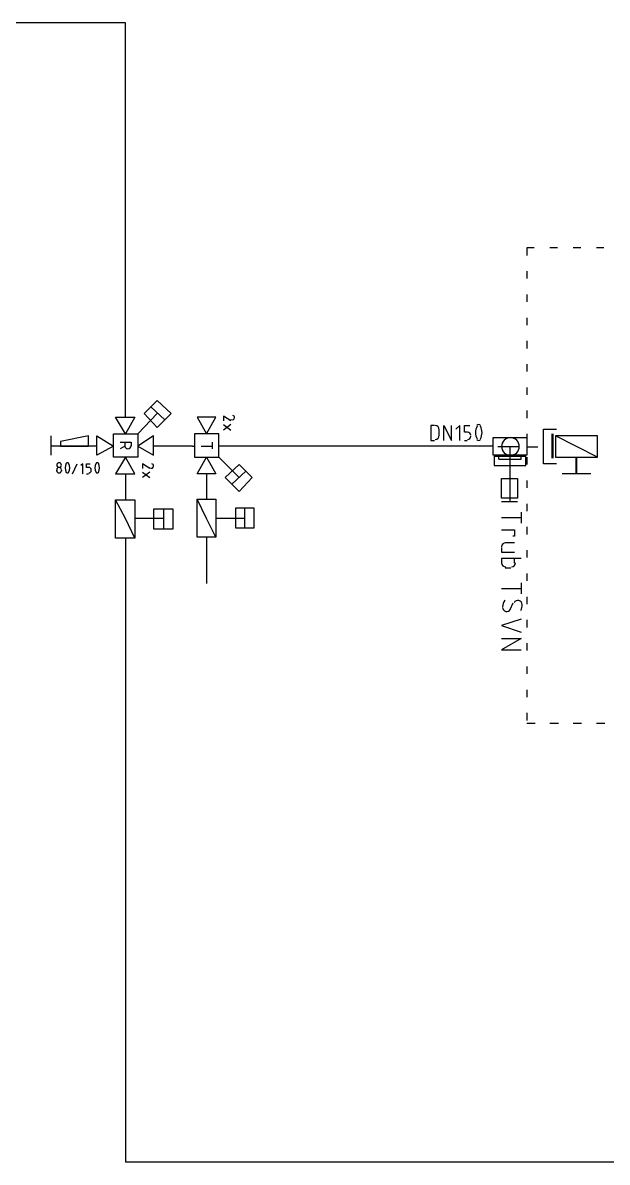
# Model space of a CAD drawing. Header units: millimetres. Extents: x 0 to 33.1, y 1.5 to 45.3.
# Drawn here: x 23.189 to 24.235, y 25.836 to 27.878 of the extents above; entities that cross this region are included whole.
import ezdxf

# ---------------------------------------------------------------- set-up
doc = ezdxf.new("R2010")
doc.units = ezdxf.units.MM
doc.header["$MEASUREMENT"] = 0
doc.layers.get('0').update_dxf_attribs({"linetype": 'CONTINUOUS'})

msp = doc.modelspace()

# ---------------------------------------------------------------- linework, layer by layer
at = {"color": 7, "linetype": 'Continuous'}
for p, q in [((23.3728, 27.8778), (22.2978, 27.8778)), ((23.3728, 27.8778), (23.3728, 27.8778)), ((23.3728, 27.2911), (23.3728, 27.8778)), ((23.3728, 27.2578), (23.3728, 27.2911)), ((23.3728, 27.1711), (23.3728, 27.2578)), ((23.3211, 27.1194), (23.2394, 27.1194)), ((23.4928, 27.1194), (23.4228, 27.1194)), ((23.6511, 27.1194), (23.5428, 27.1194)), ((24.0311, 27.1194), (23.6511, 27.1194)), ((23.3728, 27.0694), (23.3728, 27.0228)), ((23.5178, 27.0694), (23.5178, 27.0244)), ((23.3728, 26.9544), (23.3728, 25.8361)), ((23.5178, 26.9561), (23.5178, 26.8728)), ((26.1494, 25.8361), (23.3728, 25.8361))]:
    msp.add_line(p, q, dxfattribs=at)
at = {"color": 140, "linetype": 'Continuous'}
for p, q in [((24.1044, 27.4744), (24.0911, 27.4744)), ((24.0911, 27.4744), (24.0911, 27.4611)), ((24.1461, 27.4744), (24.1328, 27.4744)), ((24.1878, 27.4744), (24.1744, 27.4744)), ((24.2294, 27.4744), (24.2161, 27.4744)), ((24.0911, 27.4328), (24.0911, 27.4194)), ((24.0911, 27.3911), (24.0911, 27.3778)), ((24.0911, 27.3494), (24.0911, 27.3361)), ((24.0911, 27.3078), (24.0911, 27.2944)), ((24.0911, 27.2661), (24.0911, 27.2528)), ((24.0911, 27.2244), (24.0911, 27.2111)), ((24.0911, 27.1828), (24.0911, 27.1694)), ((24.0911, 27.1411), (24.0911, 27.1278)), ((24.1211, 27.0878), (24.1211, 27.1494)), ((24.1211, 27.1494), (24.1444, 27.1494)), ((24.1211, 27.0878), (24.1211, 27.1494)), ((24.1211, 27.1494), (24.1444, 27.1494)), ((24.1211, 27.0878), (24.1211, 27.1494)), ((24.1211, 27.1494), (24.1428, 27.1494)), ((24.1211, 27.0878), (24.1211, 27.1494)), ((24.1211, 27.1494), (24.1428, 27.1494)), ((24.1211, 27.0878), (24.1211, 27.1494)), ((24.1211, 27.1494), (24.1428, 27.1494)), ((24.1361, 27.1411), (24.1361, 27.0978)), ((24.1378, 27.1411), (24.1378, 27.0978)), ((24.1378, 27.1411), (24.1378, 27.0978)), ((24.1378, 27.1411), (24.1378, 27.0978)), ((24.1378, 27.1411), (24.1378, 27.0978)), ((24.2178, 27.1378), (24.1428, 27.1378)), ((24.1428, 27.1378), (24.1428, 27.0994)), ((24.2178, 27.0994), (24.1428, 27.1378)), ((24.2178, 27.1378), (24.1428, 27.1378)), ((24.1428, 27.1378), (24.1428, 27.0994)), ((24.2178, 27.0994), (24.1428, 27.1378)), ((24.2178, 27.0994), (24.2178, 27.1378)), ((24.2178, 27.0994), (24.2178, 27.1378)), ((24.0911, 27.1178), (24.1111, 27.1178)), ((24.0911, 27.1178), (24.1111, 27.1178)), ((24.0911, 27.1178), (24.1111, 27.1178)), ((24.0911, 27.1178), (24.1111, 27.1178)), ((24.0911, 27.1178), (24.1111, 27.1178)), ((24.0911, 27.0994), (24.0911, 27.0861)), ((24.1428, 27.0994), (24.2178, 27.0994)), ((24.1428, 27.0994), (24.2178, 27.0994)), ((24.1794, 27.0694), (24.1794, 27.0994)), ((24.1811, 27.0694), (24.1811, 27.0994)), ((24.1444, 27.0878), (24.1211, 27.0878)), ((24.1444, 27.0878), (24.1211, 27.0878)), ((24.1428, 27.0878), (24.1211, 27.0878)), ((24.1428, 27.0878), (24.1211, 27.0878)), ((24.1428, 27.0878), (24.1211, 27.0878)), ((24.0911, 27.0578), (24.0911, 27.0444)), ((24.2061, 27.0694), (24.1544, 27.0694)), ((24.2061, 27.0694), (24.1544, 27.0694)), ((24.2061, 27.0694), (24.1794, 27.0694)), ((24.2061, 27.0694), (24.1811, 27.0694)), ((24.0911, 27.0161), (24.0911, 27.0028)), ((24.0911, 26.9744), (24.0911, 26.9611)), ((24.0911, 26.9328), (24.0911, 26.9194)), ((24.0911, 26.8911), (24.0911, 26.8778)), ((24.0911, 26.8494), (24.0911, 26.8361)), ((24.0911, 26.8078), (24.0911, 26.7944)), ((24.0911, 26.7661), (24.0911, 26.7528)), ((24.0911, 26.7244), (24.0911, 26.7111)), ((24.0911, 26.6828), (24.0911, 26.6694)), ((24.0911, 26.6411), (24.0911, 26.6278)), ((24.0911, 26.6228), (24.1061, 26.6228)), ((24.1328, 26.6228), (24.1478, 26.6228)), ((24.1744, 26.6228), (24.1894, 26.6228)), ((24.2161, 26.6228), (24.2311, 26.6228))]:
    msp.add_line(p, q, dxfattribs=at)
at = {"color": 0, "linetype": 'Continuous'}
for p, q in [((23.4294, 27.2011), (23.4061, 27.1778)), ((23.4544, 27.1778), (23.4294, 27.2011)), ((23.4294, 27.1778), (23.3944, 27.1411)), ((23.4061, 27.1778), (23.4294, 27.1528)), ((23.4428, 27.1661), (23.4178, 27.1894)), ((23.4294, 27.1528), (23.4544, 27.1778)), ((23.3728, 27.1411), (23.3544, 27.1711)), ((23.3544, 27.1711), (23.3894, 27.1711)), ((23.3894, 27.1711), (23.3728, 27.1411)), ((23.5344, 27.1711), (23.5011, 27.1711)), ((23.5011, 27.1711), (23.5178, 27.1411)), ((23.5178, 27.1411), (23.5344, 27.1711)), ((23.5611, 27.1644), (23.5478, 27.1728)), ((23.5478, 27.1728), (23.5478, 27.1644)), ((23.5478, 27.1578), (23.5611, 27.1478)), ((23.5611, 27.1578), (23.5478, 27.1478)), ((23.9261, 27.1561), (23.9194, 27.1561)), ((23.9194, 27.1561), (23.9194, 27.1294)), ((23.9428, 27.1294), (23.9428, 27.1561)), ((23.9428, 27.1561), (23.9561, 27.1294)), ((23.9561, 27.1294), (23.9561, 27.1561)), ((23.9711, 27.1561), (23.9644, 27.1494)), ((23.9711, 27.1294), (23.9711, 27.1561)), ((23.9794, 27.1444), (23.9794, 27.1561)), ((23.9794, 27.1561), (23.9894, 27.1561)), ((23.2394, 27.1028), (23.2394, 27.1378)), ((23.3061, 27.1378), (23.2561, 27.1278)), ((23.3061, 27.1194), (23.3061, 27.1378)), ((23.3211, 27.1028), (23.3211, 27.1378)), ((23.3211, 27.1378), (23.3511, 27.1194)), ((23.3511, 27.0994), (23.3511, 27.1411)), ((23.3511, 27.1411), (23.3944, 27.1411)), ((23.3944, 27.1411), (23.3944, 27.0994)), ((23.4228, 27.1378), (23.3944, 27.1194)), ((23.4228, 27.1028), (23.4228, 27.1378)), ((23.4961, 27.1411), (23.4961, 27.0994)), ((23.5394, 27.1411), (23.4961, 27.1411)), ((23.5394, 27.0994), (23.5394, 27.1411)), ((23.9344, 27.1378), (23.9344, 27.1478)), ((23.9844, 27.1444), (23.9794, 27.1444)), ((23.9911, 27.1361), (23.9911, 27.1378)), ((24.0311, 27.1028), (24.0311, 27.1344)), ((24.0311, 27.1344), (24.0911, 27.1344)), ((24.0911, 27.1344), (24.0911, 27.1028)), ((23.2561, 27.1278), (23.2561, 27.1194)), ((23.2561, 27.1194), (23.3061, 27.1194)), ((23.3511, 27.1194), (23.3211, 27.1028)), ((23.3628, 27.1261), (23.3828, 27.1261)), ((23.3711, 27.1194), (23.3628, 27.1144)), ((23.3711, 27.1261), (23.3711, 27.1194)), ((23.3828, 27.1261), (23.3828, 27.1194)), ((23.3944, 27.1194), (23.4228, 27.1028)), ((23.4928, 27.1194), (23.4961, 27.1194)), ((23.5078, 27.1194), (23.5278, 27.1194)), ((23.5278, 27.1261), (23.5278, 27.1144)), ((23.5428, 27.1194), (23.5394, 27.1194)), ((23.9194, 27.1294), (23.9261, 27.1294)), ((23.9794, 27.1294), (23.9844, 27.1294)), ((24.0611, 27.1178), (24.0611, 27.0194)), ((24.0911, 27.1178), (24.1111, 27.1178)), ((24.0911, 27.1178), (24.1111, 27.1178)), ((24.0911, 27.1178), (24.1094, 27.1178)), ((24.0911, 27.1178), (24.1094, 27.1178)), ((24.0911, 27.1178), (24.1094, 27.1178)), ((23.3944, 27.0994), (23.3511, 27.0994)), ((23.3728, 27.0994), (23.3544, 27.0694)), ((23.3894, 27.0694), (23.3728, 27.0994)), ((23.4961, 27.0994), (23.5394, 27.0994)), ((23.5011, 27.0694), (23.5178, 27.0994)), ((23.5178, 27.0994), (23.5344, 27.0694)), ((23.5761, 27.0628), (23.5394, 27.0994)), ((24.0911, 27.1028), (24.0311, 27.1028)), ((24.0328, 27.1011), (24.0328, 27.0844)), ((24.0328, 27.1011), (24.0894, 27.1011)), ((24.0411, 27.0961), (24.0411, 27.1011)), ((24.0411, 27.0961), (24.0611, 27.0961)), ((24.0611, 27.0961), (24.0811, 27.0961)), ((24.0811, 27.0961), (24.0811, 27.1011)), ((24.0894, 27.0844), (24.0894, 27.1011)), ((23.2494, 27.0744), (23.2494, 27.0761)), ((23.2578, 27.0761), (23.2578, 27.0744)), ((23.2778, 27.0694), (23.2861, 27.0878)), ((23.2961, 27.0878), (23.2928, 27.0844)), ((23.2961, 27.0694), (23.2961, 27.0878)), ((23.3028, 27.0811), (23.3028, 27.0878)), ((23.3028, 27.0878), (23.3094, 27.0878)), ((23.3061, 27.0811), (23.3028, 27.0811)), ((23.3111, 27.0744), (23.3111, 27.0761)), ((23.4161, 27.0794), (23.4028, 27.0878)), ((23.4028, 27.0878), (23.4028, 27.0794)), ((23.5511, 27.0628), (23.5761, 27.0861)), ((23.5878, 27.0744), (23.5628, 27.0511)), ((23.5761, 27.0861), (23.5994, 27.0628)), ((24.0328, 27.0844), (24.0611, 27.0844)), ((24.0611, 27.0844), (24.0894, 27.0844)), ((23.3028, 27.0694), (23.3061, 27.0694)), ((23.3544, 27.0694), (23.3894, 27.0694)), ((23.4028, 27.0728), (23.4161, 27.0628)), ((23.4161, 27.0728), (23.4028, 27.0628)), ((23.5344, 27.0694), (23.5011, 27.0694)), ((23.5761, 27.0378), (23.5511, 27.0628)), ((23.5994, 27.0628), (23.5761, 27.0378)), ((24.0461, 27.0261), (24.0461, 27.0611)), ((24.0461, 27.0611), (24.0744, 27.0611)), ((24.0744, 27.0611), (24.0744, 27.0261)), ((23.3728, 26.9894), (23.3544, 27.0228)), ((23.3544, 26.9544), (23.3544, 27.0228)), ((23.3544, 27.0228), (23.3894, 27.0228)), ((23.3894, 27.0228), (23.3894, 26.9544)), ((23.5178, 26.9894), (23.5011, 27.0244)), ((23.5011, 26.9561), (23.5011, 27.0244)), ((23.5011, 27.0244), (23.5344, 27.0244)), ((23.5344, 27.0244), (23.5344, 26.9561)), ((24.0744, 27.0261), (24.0461, 27.0261)), ((24.0744, 27.0194), (24.0461, 27.0194)), ((23.4578, 27.0061), (23.4228, 27.0061)), ((23.4228, 27.0061), (23.4228, 26.9711)), ((23.4411, 26.9711), (23.4411, 27.0061)), ((23.4578, 26.9711), (23.4578, 27.0061)), ((23.6028, 27.0078), (23.5694, 27.0078)), ((23.5694, 27.0078), (23.5694, 26.9728)), ((23.5861, 26.9728), (23.5861, 27.0078)), ((23.6028, 26.9728), (23.6028, 27.0078)), ((24.0811, 27.0011), (24.0811, 26.9811)), ((24.0811, 27.0011), (24.0811, 26.9811)), ((23.3894, 26.9544), (23.3728, 26.9894)), ((23.4411, 26.9894), (23.3894, 26.9894)), ((23.4228, 26.9711), (23.4578, 26.9711)), ((23.5344, 26.9561), (23.5178, 26.9894)), ((23.5861, 26.9894), (23.5344, 26.9894)), ((23.5694, 26.9728), (23.6028, 26.9728)), ((24.0461, 26.9911), (24.0811, 26.9911)), ((24.0461, 26.9911), (24.0811, 26.9911)), ((23.3894, 26.9544), (23.3544, 26.9544)), ((23.5344, 26.9561), (23.5011, 26.9561)), ((24.0461, 26.9694), (24.0694, 26.9694)), ((24.0461, 26.9694), (24.0694, 26.9694)), ((24.0694, 26.9578), (24.0661, 26.9578)), ((24.0694, 26.9578), (24.0661, 26.9578)), ((24.0694, 26.9694), (24.0694, 26.9578)), ((24.0694, 26.9694), (24.0694, 26.9578)), ((24.0461, 26.9378), (24.0461, 26.9294)), ((24.0461, 26.9378), (24.0461, 26.9294)), ((24.0694, 26.9461), (24.0528, 26.9461)), ((24.0694, 26.9461), (24.0528, 26.9461)), ((24.0461, 26.9294), (24.0694, 26.9294)), ((24.0461, 26.9294), (24.0694, 26.9294)), ((24.0811, 26.9178), (24.0461, 26.9178)), ((24.0461, 26.9178), (24.0461, 26.9094)), ((24.0811, 26.9178), (24.0461, 26.9178)), ((24.0461, 26.9178), (24.0461, 26.9094)), ((24.0694, 26.9094), (24.0694, 26.9178)), ((24.0694, 26.9094), (24.0694, 26.9178)), ((24.0528, 26.9011), (24.0628, 26.9011)), ((24.0528, 26.9011), (24.0628, 26.9011)), ((24.0811, 26.8744), (24.0811, 26.8544)), ((24.0811, 26.8744), (24.0811, 26.8544)), ((24.0461, 26.8644), (24.0811, 26.8644)), ((24.0461, 26.8644), (24.0811, 26.8644)), ((24.0661, 26.8378), (24.0611, 26.8261)), ((24.0661, 26.8378), (24.0611, 26.8261)), ((24.0811, 26.8094), (24.0461, 26.7978)), ((24.0811, 26.8094), (24.0461, 26.7978)), ((24.0461, 26.7978), (24.0811, 26.7861)), ((24.0461, 26.7978), (24.0811, 26.7861)), ((24.0461, 26.7744), (24.0811, 26.7744)), ((24.0811, 26.7744), (24.0461, 26.7544)), ((24.0461, 26.7744), (24.0811, 26.7744)), ((24.0811, 26.7744), (24.0461, 26.7544)), ((24.0461, 26.7544), (24.0811, 26.7544)), ((24.0461, 26.7544), (24.0811, 26.7544))]:
    msp.add_line(p, q, dxfattribs=at)
at = {"color": 142, "linetype": 'Continuous'}
msp.add_line((24.0761, 27.1178), (24.0394, 27.1178), dxfattribs=at)
at = {"color": 0, "linetype": 'Continuous'}
for points in [[(23.5614, 27.1667), (23.5628, 27.166), (23.5643, 27.166), (23.5657, 27.1667)], [(23.5678, 27.1703), (23.5678, 27.1721), (23.5665, 27.1738), (23.5647, 27.1743)], [(23.5657, 27.1667), (23.5669, 27.1674), (23.5678, 27.1688), (23.5678, 27.1703)], [(23.9344, 27.1486), (23.9344, 27.1528), (23.9311, 27.1561), (23.9269, 27.1561)], [(24.0024, 27.155), (23.9985, 27.1479), (23.9985, 27.1393), (24.0024, 27.1322)], [(24.0053, 27.1578), (24.004, 27.1578), (24.0028, 27.1572), (24.0019, 27.1561)], [(24.0086, 27.1561), (24.0078, 27.1572), (24.0067, 27.1578), (24.0053, 27.1578)], [(24.0082, 27.1322), (24.0121, 27.1393), (24.0121, 27.1479), (24.0082, 27.155)], [(23.9269, 27.1311), (23.9311, 27.1311), (23.9344, 27.1344), (23.9344, 27.1386)], [(23.9911, 27.1386), (23.9911, 27.1418), (23.9885, 27.1444), (23.9853, 27.1444)], [(23.9853, 27.1311), (23.9885, 27.1311), (23.9911, 27.1338), (23.9911, 27.1369)], [(24.0619, 27.1344), (24.0532, 27.1344), (24.0461, 27.1274), (24.0461, 27.1186)], [(24.0778, 27.1186), (24.0778, 27.1274), (24.0707, 27.1344), (24.0619, 27.1344)], [(23.3711, 27.1203), (23.3711, 27.1171), (23.3738, 27.1144), (23.3769, 27.1144)], [(23.3769, 27.1144), (23.3801, 27.1144), (23.3828, 27.1171), (23.3828, 27.1203)], [(24.0019, 27.1311), (24.0028, 27.13), (24.004, 27.1294), (24.0053, 27.1294)], [(24.0053, 27.1294), (24.0067, 27.1294), (24.0079, 27.13), (24.0086, 27.1311)], [(24.0461, 27.1186), (24.0461, 27.1099), (24.0532, 27.1028), (24.0619, 27.1028)], [(24.0619, 27.1028), (24.0707, 27.1028), (24.0778, 27.1099), (24.0778, 27.1186)], [(23.2536, 27.0894), (23.2512, 27.0894), (23.2494, 27.0875), (23.2494, 27.0853)], [(23.2494, 27.0853), (23.2494, 27.0829), (23.2512, 27.0811), (23.2536, 27.0811)], [(23.2536, 27.0811), (23.2512, 27.0811), (23.2494, 27.0793), (23.2494, 27.0769)], [(23.2494, 27.0753), (23.2494, 27.0729), (23.2512, 27.0711), (23.2536, 27.0711)], [(23.2578, 27.0853), (23.2578, 27.0875), (23.256, 27.0894), (23.2536, 27.0894)], [(23.2536, 27.0811), (23.256, 27.0811), (23.2578, 27.0829), (23.2578, 27.0853)], [(23.2578, 27.0769), (23.2578, 27.0793), (23.256, 27.0811), (23.2536, 27.0811)], [(23.2536, 27.0711), (23.256, 27.0711), (23.2578, 27.0729), (23.2578, 27.0753)], [(23.2665, 27.0886), (23.2638, 27.0833), (23.2638, 27.0771), (23.2665, 27.0719)], [(23.2686, 27.0894), (23.2678, 27.0894), (23.2671, 27.089), (23.2667, 27.0885)], [(23.2706, 27.0885), (23.2701, 27.089), (23.2694, 27.0894), (23.2686, 27.0894)], [(23.2707, 27.0719), (23.2735, 27.0771), (23.2735, 27.0833), (23.2707, 27.0886)], [(23.3111, 27.0769), (23.3111, 27.0793), (23.3093, 27.0811), (23.3069, 27.0811)], [(23.3069, 27.0711), (23.3093, 27.0711), (23.3111, 27.0729), (23.3111, 27.0753)], [(23.3199, 27.0886), (23.3171, 27.0833), (23.3171, 27.0771), (23.3199, 27.0719)], [(23.3219, 27.0894), (23.3211, 27.0894), (23.3204, 27.089), (23.32, 27.0885)], [(23.3239, 27.0885), (23.3235, 27.089), (23.3228, 27.0894), (23.3219, 27.0894)], [(23.324, 27.0719), (23.3268, 27.0771), (23.3268, 27.0833), (23.324, 27.0886)], [(23.4164, 27.0801), (23.4176, 27.0793), (23.4193, 27.0792), (23.4207, 27.08)], [(23.4228, 27.0836), (23.4228, 27.0854), (23.4215, 27.0871), (23.4197, 27.0876)], [(23.4207, 27.08), (23.4219, 27.0807), (23.4228, 27.0821), (23.4228, 27.0836)], [(23.2667, 27.0721), (23.2671, 27.0715), (23.2678, 27.0711), (23.2686, 27.0711)], [(23.2686, 27.0711), (23.2694, 27.0711), (23.2701, 27.0715), (23.2706, 27.0721)], [(23.32, 27.0721), (23.3204, 27.0715), (23.3211, 27.0711), (23.3219, 27.0711)], [(23.3219, 27.0711), (23.3228, 27.0711), (23.3235, 27.0715), (23.3239, 27.0721)], [(24.0536, 26.9461), (24.0494, 26.9461), (24.0461, 26.9428), (24.0461, 26.9386)], [(24.0536, 26.9461), (24.0494, 26.9461), (24.0461, 26.9428), (24.0461, 26.9386)], [(24.0461, 26.9103), (24.0461, 26.9061), (24.0494, 26.9028), (24.0536, 26.9028)], [(24.0461, 26.9103), (24.0461, 26.9061), (24.0494, 26.9028), (24.0536, 26.9028)], [(24.0636, 26.9028), (24.0678, 26.9028), (24.0711, 26.9061), (24.0711, 26.9103)], [(24.0636, 26.9028), (24.0678, 26.9028), (24.0711, 26.9061), (24.0711, 26.9103)], [(24.0518, 26.8431), (24.0493, 26.8396), (24.0479, 26.8354), (24.0478, 26.8311)], [(24.0518, 26.8431), (24.0493, 26.8396), (24.0479, 26.8354), (24.0478, 26.8311)], [(24.0478, 26.8303), (24.0478, 26.8268), (24.0501, 26.8238), (24.0536, 26.8229)], [(24.0478, 26.8303), (24.0478, 26.8268), (24.0501, 26.8238), (24.0536, 26.8229)], [(24.0769, 26.8425), (24.0736, 26.8433), (24.0701, 26.8418), (24.0686, 26.8386)], [(24.0769, 26.8425), (24.0736, 26.8433), (24.0701, 26.8418), (24.0686, 26.8386)], [(24.0828, 26.8353), (24.0828, 26.8388), (24.0804, 26.8418), (24.0769, 26.8425)], [(24.0828, 26.8353), (24.0828, 26.8388), (24.0804, 26.8418), (24.0769, 26.8425)], [(24.0808, 26.8249), (24.0821, 26.8282), (24.0828, 26.8315), (24.0828, 26.835)], [(24.0808, 26.8249), (24.0821, 26.8282), (24.0828, 26.8315), (24.0828, 26.835)], [(24.0536, 26.8229), (24.0569, 26.8222), (24.0604, 26.8238), (24.0619, 26.8269)], [(24.0536, 26.8229), (24.0569, 26.8222), (24.0604, 26.8238), (24.0619, 26.8269)]]:
    msp.add_open_spline(points, degree=3, dxfattribs=at)

doc.saveas('drawing.dxf')
